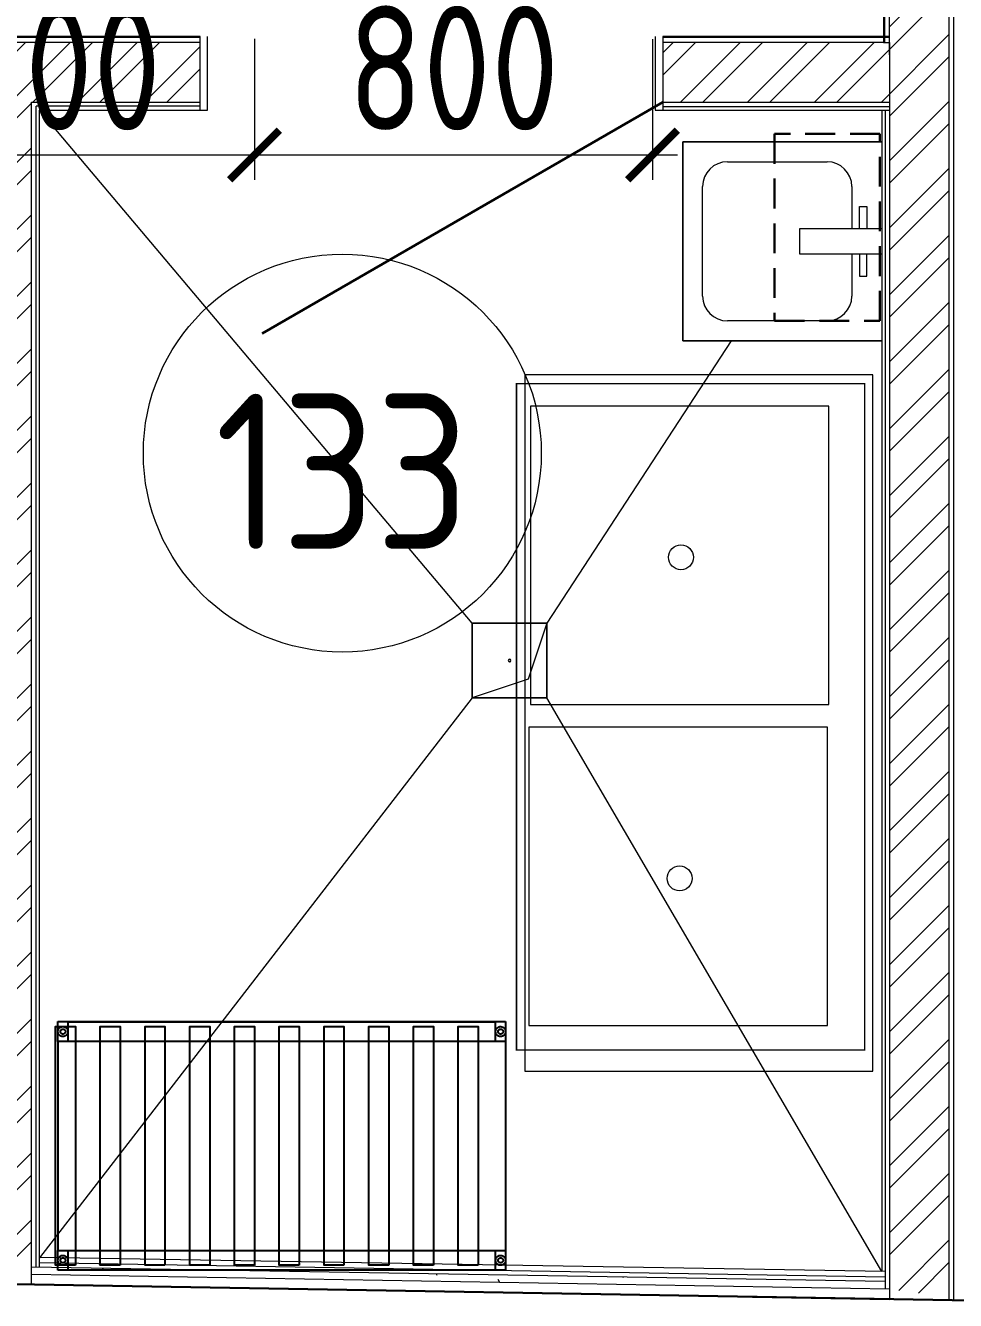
# Model space of a CAD drawing. Header units: millimetres. Extents: x -42533 to 645315, y 3457 to 82611.
# Drawn here: x 77794 to 79664, y 69457 to 72022 of the extents above; entities that cross this region are included whole.
import ezdxf

# ---------------------------------------------------------------- set-up
doc = ezdxf.new("R2010")
doc.units = ezdxf.units.MM
doc.linetypes.add('ADSK_Штрих_ш3 п1_5', pattern=[4.5, 3, -1.5])
for name, color, linetype in [('00_00_потолок_Панели из стали', 7, 'Continuous'), ('PLAN', 1, 'Continuous'), ('ЭОМ_Лотки рабочие', 5, 'Continuous')]:
    doc.layers.add(name, color=color, linetype=linetype)
for name, color, linetype, lineweight in [('Аннотация', 7, 'Continuous', 18), ('Двери', 7, 'Continuous', 9), ('Обобщенные модели', 7, 'Continuous', 18), ('Оборудование', 7, 'Continuous', 18), ('Перекрытие', 7, 'Continuous', 18), ('Сантехника', 7, 'Continuous', 18), ('Стены внутренние', 7, 'Continuous', 18), ('Стены несущие', 7, 'Continuous', 30), ('Стены отделка', 7, 'Continuous', 30), ('Стены штриховка', 7, 'Continuous', 9), ('ШТРИХОВКА', 252, 'Continuous', 15)]:
    doc.layers.add(name, color=color, linetype=linetype, lineweight=lineweight)
doc.layers.add('Линии', color=7, linetype='Continuous', lineweight=9, true_color=0x00a600)
doc.styles.add('GOST Common', font='GOST_Common.ttf', dxfattribs={"width": 0.9, "height": 350})
doc.styles.add('М2', font='isocpeur.ttf', dxfattribs={"width": 0.8})
doc.dimstyles.new('М2-100', dxfattribs={"dimtxt": 250, "dimasz": 100, "dimexe": 50, "dimexo": 50, "dimgap": 50, "dimtad": 1, "dimdec": 0, "dimzin": 1, "dimtxsty": 'М2', "dimblk": 'ARCHTICK', "dimcen": 2.5, "dimdle": 50, "dimclre": 256, "dimclrt": 256, "dimadec": 0, "dimazin": 0, "dimtfac": 1, "dimtdec": 0, "dimtix": 1, "dimtmove": 1, "dimatfit": 3, "dimldrblk": 'NONE', "dimfxl": 1, "dimtolj": 1, "dimlwd": 9, "dimlwe": 9, "dimarcsym": 1})

# ---------------------------------------------------------------- blocks, each defined once
blk = doc.blocks.new('ТХ пищеблок....')
at = {"layer": 'PLAN', "color": 8}
for points in [[(4946, 24365.5), (4966, 24365.5)], [(4946, 24325.5), (4946, 24365.5)], [(4966, 24365.5), (4966, 24325.5)], [(4966, 24365.5), (5826, 24365.5)], [(4966, 24365.4), (5826, 24365.4)], [(5826, 24365.5), (5846, 24365.5)], [(5826, 24325.5), (5826, 24365.5)], [(5846, 24365.5), (5846, 24325.5)], [(4981.1, 23875.6), (4941.1, 23875.6), (4941.1, 24355.4), (4981.1, 24355.4), (4981.1, 23875.6)], [(4956, 24335.5), (4955.3, 24335.5), (4954.6, 24335.5), (4954, 24335.6), (4953.4, 24335.8), (4952.7, 24336), (4952.1, 24336.2), (4951.5, 24336.5), (4951, 24336.8), (4950.4, 24337.1), (4949.9, 24337.5), (4949.4, 24337.9), (4948.9, 24338.4), (4948.5, 24338.8), (4948, 24339.3), (4947.7, 24339.9), (4947.3, 24340.5), (4947, 24341), (4946.7, 24341.6), (4946.5, 24342.3), (4946.3, 24342.9), (4946.2, 24343.5), (4946.1, 24344.2), (4946, 24344.8), (4946, 24345.5), (4946, 24346.1), (4946.1, 24346.7), (4946.2, 24347.4), (4946.3, 24348), (4946.5, 24348.6), (4946.7, 24349.3), (4947, 24349.9), (4947.3, 24350.5), (4947.7, 24351), (4948, 24351.6), (4948.5, 24352.1), (4948.9, 24352.5), (4949.4, 24353), (4949.9, 24353.4), (4950.4, 24353.8), (4951, 24354.1), (4951.5, 24354.4), (4952.1, 24354.7), (4952.7, 24354.9), (4953.4, 24355.1), (4954, 24355.3), (4954.6, 24355.4), (4955.3, 24355.4), (4956, 24355.5)], [(4956, 24340.5), (4955.6, 24340.5), (4955.3, 24340.5), (4955, 24340.5), (4954.7, 24340.6), (4954.4, 24340.7), (4954, 24340.8), (4953.8, 24341), (4953.5, 24341.1), (4953.2, 24341.3), (4952.9, 24341.5), (4952.7, 24341.7), (4952.4, 24341.9), (4952.2, 24342.1), (4952, 24342.4), (4951.8, 24342.7), (4951.6, 24343), (4951.5, 24343.2), (4951.3, 24343.5), (4951.2, 24343.9), (4951.1, 24344.2), (4951.1, 24344.5), (4951, 24344.8), (4951, 24345.1), (4951, 24345.5), (4951, 24345.8), (4951, 24346.1), (4951.1, 24346.4), (4951.1, 24346.7), (4951.2, 24347), (4951.3, 24347.4), (4951.5, 24347.7), (4951.6, 24348), (4951.8, 24348.2), (4952, 24348.5), (4952.2, 24348.8), (4952.4, 24349), (4952.7, 24349.2), (4952.9, 24349.4), (4953.2, 24349.6), (4953.5, 24349.8), (4953.8, 24349.9), (4954, 24350.1), (4954.4, 24350.2), (4954.7, 24350.3), (4955, 24350.4), (4955.3, 24350.4), (4955.6, 24350.4), (4956, 24350.5)], [(4956, 24355.5), (4956.6, 24355.4), (4957.3, 24355.4), (4957.9, 24355.3), (4958.6, 24355.1), (4959.2, 24354.9), (4959.8, 24354.7), (4960.4, 24354.4), (4961, 24354.1), (4961.5, 24353.8), (4962, 24353.4), (4962.5, 24353), (4963, 24352.5), (4963.5, 24352.1), (4963.9, 24351.6), (4964.3, 24351), (4964.6, 24350.5), (4964.9, 24349.9), (4965.2, 24349.3), (4965.4, 24348.6), (4965.6, 24348), (4965.8, 24347.4), (4965.9, 24346.7), (4965.9, 24346.1), (4966, 24345.5), (4965.9, 24344.8), (4965.9, 24344.2), (4965.8, 24343.5), (4965.6, 24342.9), (4965.4, 24342.3), (4965.2, 24341.6), (4964.9, 24341), (4964.6, 24340.5), (4964.3, 24339.9), (4963.9, 24339.3), (4963.5, 24338.8), (4963, 24338.4), (4962.5, 24337.9), (4962, 24337.5), (4961.5, 24337.1), (4961, 24336.8), (4960.4, 24336.5), (4959.8, 24336.2), (4959.2, 24336), (4958.6, 24335.8), (4957.9, 24335.6), (4957.3, 24335.5), (4956.6, 24335.5), (4956, 24335.5)], [(4956, 24350.5), (4956.3, 24350.4), (4956.6, 24350.4), (4957, 24350.4), (4957.3, 24350.3), (4957.6, 24350.2), (4957.9, 24350.1), (4958.2, 24349.9), (4958.5, 24349.8), (4958.7, 24349.6), (4959, 24349.4), (4959.3, 24349.2), (4959.5, 24349), (4959.7, 24348.8), (4959.9, 24348.5), (4960.1, 24348.2), (4960.3, 24348), (4960.5, 24347.7), (4960.6, 24347.4), (4960.7, 24347), (4960.8, 24346.7), (4960.9, 24346.4), (4960.9, 24346.1), (4961, 24345.8), (4961, 24345.5), (4961, 24345.1), (4960.9, 24344.8), (4960.9, 24344.5), (4960.8, 24344.2), (4960.7, 24343.9), (4960.6, 24343.5), (4960.5, 24343.2), (4960.3, 24343), (4960.1, 24342.7), (4959.9, 24342.4), (4959.7, 24342.1), (4959.5, 24341.9), (4959.3, 24341.7), (4959, 24341.5), (4958.7, 24341.3), (4958.5, 24341.1), (4958.2, 24341), (4957.9, 24340.8), (4957.6, 24340.7), (4957.3, 24340.6), (4957, 24340.5), (4956.6, 24340.5), (4956.3, 24340.5), (4956, 24340.5)], [(5071.1, 23875.6), (5031.1, 23875.6), (5031.1, 24355.4), (5071.1, 24355.4), (5071.1, 23875.6)], [(5161.1, 23875.6), (5121.1, 23875.6), (5121.1, 24355.4), (5161.1, 24355.4), (5161.1, 23875.6)], [(5251.1, 23875.6), (5211.1, 23875.6), (5211.1, 24355.4), (5251.1, 24355.4), (5251.1, 23875.6)], [(5341, 23875.6), (5301, 23875.6), (5301, 24355.4), (5341, 24355.4), (5341, 23875.6)], [(5431, 23875.6), (5391, 23875.6), (5391, 24355.4), (5431, 24355.4), (5431, 23875.6)], [(5521, 23875.6), (5481, 23875.6), (5481, 24355.4), (5521, 24355.4), (5521, 23875.6)], [(5611, 23875.6), (5571, 23875.6), (5571, 24355.4), (5611, 24355.4), (5611, 23875.6)], [(5700.9, 23875.6), (5660.9, 23875.6), (5660.9, 24355.4), (5700.9, 24355.4), (5700.9, 23875.6)], [(5790.9, 23875.6), (5750.9, 23875.6), (5750.9, 24355.4), (5790.9, 24355.4), (5790.9, 23875.6)], [(5836, 24335.5), (5835.3, 24335.5), (5834.6, 24335.5), (5834, 24335.6), (5833.4, 24335.8), (5832.7, 24336), (5832.1, 24336.2), (5831.5, 24336.5), (5831, 24336.8), (5830.4, 24337.1), (5829.9, 24337.5), (5829.4, 24337.9), (5828.9, 24338.4), (5828.5, 24338.8), (5828, 24339.3), (5827.7, 24339.9), (5827.3, 24340.5), (5827, 24341), (5826.7, 24341.6), (5826.5, 24342.3), (5826.3, 24342.9), (5826.2, 24343.5), (5826.1, 24344.2), (5826, 24344.8), (5826, 24345.5), (5826, 24346.1), (5826.1, 24346.7), (5826.2, 24347.4), (5826.3, 24348), (5826.5, 24348.6), (5826.7, 24349.3), (5827, 24349.9), (5827.3, 24350.5), (5827.7, 24351), (5828, 24351.6), (5828.5, 24352.1), (5828.9, 24352.5), (5829.4, 24353), (5829.9, 24353.4), (5830.4, 24353.8), (5831, 24354.1), (5831.5, 24354.4), (5832.1, 24354.7), (5832.7, 24354.9), (5833.4, 24355.1), (5834, 24355.3), (5834.6, 24355.4), (5835.3, 24355.4), (5836, 24355.5)], [(5836, 24340.5), (5835.6, 24340.5), (5835.3, 24340.5), (5835, 24340.5), (5834.7, 24340.6), (5834.4, 24340.7), (5834, 24340.8), (5833.8, 24341), (5833.5, 24341.1), (5833.2, 24341.3), (5832.9, 24341.5), (5832.7, 24341.7), (5832.4, 24341.9), (5832.2, 24342.1), (5832, 24342.4), (5831.8, 24342.7), (5831.6, 24343), (5831.5, 24343.2), (5831.3, 24343.5), (5831.2, 24343.9), (5831.1, 24344.2), (5831.1, 24344.5), (5831, 24344.8), (5831, 24345.1), (5831, 24345.5), (5831, 24345.8), (5831, 24346.1), (5831.1, 24346.4), (5831.1, 24346.7), (5831.2, 24347), (5831.3, 24347.4), (5831.5, 24347.7), (5831.6, 24348), (5831.8, 24348.2), (5832, 24348.5), (5832.2, 24348.8), (5832.4, 24349), (5832.7, 24349.2), (5832.9, 24349.4), (5833.2, 24349.6), (5833.5, 24349.8), (5833.8, 24349.9), (5834, 24350.1), (5834.4, 24350.2), (5834.7, 24350.3), (5835, 24350.4), (5835.3, 24350.4), (5835.6, 24350.4), (5836, 24350.5)], [(5836, 24355.5), (5836.6, 24355.4), (5837.3, 24355.4), (5837.9, 24355.3), (5838.6, 24355.1), (5839.2, 24354.9), (5839.8, 24354.7), (5840.4, 24354.4), (5841, 24354.1), (5841.5, 24353.8), (5842, 24353.4), (5842.5, 24353), (5843, 24352.5), (5843.5, 24352.1), (5843.9, 24351.6), (5844.3, 24351), (5844.6, 24350.5), (5844.9, 24349.9), (5845.2, 24349.3), (5845.4, 24348.6), (5845.6, 24348), (5845.8, 24347.4), (5845.9, 24346.7), (5845.9, 24346.1), (5846, 24345.5), (5845.9, 24344.8), (5845.9, 24344.2), (5845.8, 24343.5), (5845.6, 24342.9), (5845.4, 24342.3), (5845.2, 24341.6), (5844.9, 24341), (5844.6, 24340.5), (5844.3, 24339.9), (5843.9, 24339.3), (5843.5, 24338.8), (5843, 24338.4), (5842.5, 24337.9), (5842, 24337.5), (5841.5, 24337.1), (5841, 24336.8), (5840.4, 24336.5), (5839.8, 24336.2), (5839.2, 24336), (5838.6, 24335.8), (5837.9, 24335.6), (5837.3, 24335.5), (5836.6, 24335.5), (5836, 24335.5)], [(5836, 24350.5), (5836.3, 24350.4), (5836.6, 24350.4), (5837, 24350.4), (5837.3, 24350.3), (5837.6, 24350.2), (5837.9, 24350.1), (5838.2, 24349.9), (5838.5, 24349.8), (5838.7, 24349.6), (5839, 24349.4), (5839.3, 24349.2), (5839.5, 24349), (5839.7, 24348.8), (5839.9, 24348.5), (5840.1, 24348.2), (5840.3, 24348), (5840.5, 24347.7), (5840.6, 24347.4), (5840.7, 24347), (5840.8, 24346.7), (5840.9, 24346.4), (5840.9, 24346.1), (5841, 24345.8), (5841, 24345.5), (5841, 24345.1), (5840.9, 24344.8), (5840.9, 24344.5), (5840.8, 24344.2), (5840.7, 24343.9), (5840.6, 24343.5), (5840.5, 24343.2), (5840.3, 24343), (5840.1, 24342.7), (5839.9, 24342.4), (5839.7, 24342.1), (5839.5, 24341.9), (5839.3, 24341.7), (5839, 24341.5), (5838.7, 24341.3), (5838.5, 24341.1), (5838.2, 24341), (5837.9, 24340.8), (5837.6, 24340.7), (5837.3, 24340.6), (5837, 24340.5), (5836.6, 24340.5), (5836.3, 24340.5), (5836, 24340.5)], [(4966, 24325.5), (4946, 24325.5)], [(4946.1, 24325.5), (4946.1, 23905.5)], [(5826, 24325.5), (4966, 24325.5)], [(5846, 24325.5), (5826, 24325.5)], [(5845.9, 24325.5), (5845.9, 23905.5)], [(4946, 23905.5), (4966, 23905.5)], [(4946, 23865.5), (4946, 23905.5)], [(4966, 23905.5), (4966, 23865.5)], [(4966, 23905.5), (5826, 23905.5)], [(5826, 23905.5), (5846, 23905.5)], [(5826, 23865.5), (5826, 23905.5)], [(5846, 23905.5), (5846, 23865.5)], [(4956, 23875.5), (4955.3, 23875.5), (4954.6, 23875.5), (4954, 23875.6), (4953.4, 23875.8), (4952.7, 23876), (4952.1, 23876.2), (4951.5, 23876.5), (4951, 23876.8), (4950.4, 23877.1), (4949.9, 23877.5), (4949.4, 23877.9), (4948.9, 23878.4), (4948.5, 23878.8), (4948, 23879.3), (4947.7, 23879.9), (4947.3, 23880.5), (4947, 23881), (4946.7, 23881.6), (4946.5, 23882.3), (4946.3, 23882.9), (4946.2, 23883.5), (4946.1, 23884.2), (4946, 23884.8), (4946, 23885.5), (4946, 23886.1), (4946.1, 23886.7), (4946.2, 23887.4), (4946.3, 23888), (4946.5, 23888.6), (4946.7, 23889.3), (4947, 23889.9), (4947.3, 23890.5), (4947.7, 23891), (4948, 23891.6), (4948.5, 23892.1), (4948.9, 23892.5), (4949.4, 23893), (4949.9, 23893.4), (4950.4, 23893.8), (4951, 23894.1), (4951.5, 23894.4), (4952.1, 23894.7), (4952.7, 23894.9), (4953.4, 23895.1), (4954, 23895.3), (4954.6, 23895.4), (4955.3, 23895.4), (4956, 23895.5)], [(4956, 23880.5), (4955.6, 23880.5), (4955.3, 23880.5), (4955, 23880.5), (4954.7, 23880.6), (4954.4, 23880.7), (4954, 23880.8), (4953.8, 23881), (4953.5, 23881.1), (4953.2, 23881.3), (4952.9, 23881.5), (4952.7, 23881.7), (4952.4, 23881.9), (4952.2, 23882.1), (4952, 23882.4), (4951.8, 23882.7), (4951.6, 23883), (4951.5, 23883.2), (4951.3, 23883.5), (4951.2, 23883.9), (4951.1, 23884.2), (4951.1, 23884.5), (4951, 23884.8), (4951, 23885.1), (4951, 23885.5), (4951, 23885.8), (4951, 23886.1), (4951.1, 23886.4), (4951.1, 23886.7), (4951.2, 23887), (4951.3, 23887.4), (4951.5, 23887.7), (4951.6, 23888), (4951.8, 23888.2), (4952, 23888.5), (4952.2, 23888.8), (4952.4, 23889), (4952.7, 23889.2), (4952.9, 23889.4), (4953.2, 23889.6), (4953.5, 23889.8), (4953.8, 23889.9), (4954, 23890.1), (4954.4, 23890.2), (4954.7, 23890.3), (4955, 23890.4), (4955.3, 23890.4), (4955.6, 23890.4), (4956, 23890.5)], [(4956, 23895.5), (4956.6, 23895.4), (4957.3, 23895.4), (4957.9, 23895.3), (4958.6, 23895.1), (4959.2, 23894.9), (4959.8, 23894.7), (4960.4, 23894.4), (4961, 23894.1), (4961.5, 23893.8), (4962, 23893.4), (4962.5, 23893), (4963, 23892.5), (4963.5, 23892.1), (4963.9, 23891.6), (4964.3, 23891), (4964.6, 23890.5), (4964.9, 23889.9), (4965.2, 23889.3), (4965.4, 23888.6), (4965.6, 23888), (4965.8, 23887.4), (4965.9, 23886.7), (4965.9, 23886.1), (4966, 23885.5), (4965.9, 23884.8), (4965.9, 23884.2), (4965.8, 23883.5), (4965.6, 23882.9), (4965.4, 23882.3), (4965.2, 23881.6), (4964.9, 23881), (4964.6, 23880.5), (4964.3, 23879.9), (4963.9, 23879.3), (4963.5, 23878.8), (4963, 23878.4), (4962.5, 23877.9), (4962, 23877.5), (4961.5, 23877.1), (4961, 23876.8), (4960.4, 23876.5), (4959.8, 23876.2), (4959.2, 23876), (4958.6, 23875.8), (4957.9, 23875.6), (4957.3, 23875.5), (4956.6, 23875.5), (4956, 23875.5)], [(4956, 23890.5), (4956.3, 23890.4), (4956.6, 23890.4), (4957, 23890.4), (4957.3, 23890.3), (4957.6, 23890.2), (4957.9, 23890.1), (4958.2, 23889.9), (4958.5, 23889.8), (4958.7, 23889.6), (4959, 23889.4), (4959.3, 23889.2), (4959.5, 23889), (4959.7, 23888.8), (4959.9, 23888.5), (4960.1, 23888.2), (4960.3, 23888), (4960.5, 23887.7), (4960.6, 23887.4), (4960.7, 23887), (4960.8, 23886.7), (4960.9, 23886.4), (4960.9, 23886.1), (4961, 23885.8), (4961, 23885.5), (4961, 23885.1), (4960.9, 23884.8), (4960.9, 23884.5), (4960.8, 23884.2), (4960.7, 23883.9), (4960.6, 23883.5), (4960.5, 23883.2), (4960.3, 23883), (4960.1, 23882.7), (4959.9, 23882.4), (4959.7, 23882.1), (4959.5, 23881.9), (4959.3, 23881.7), (4959, 23881.5), (4958.7, 23881.3), (4958.5, 23881.1), (4958.2, 23881), (4957.9, 23880.8), (4957.6, 23880.7), (4957.3, 23880.6), (4957, 23880.5), (4956.6, 23880.5), (4956.3, 23880.5), (4956, 23880.5)], [(5836, 23875.5), (5835.3, 23875.5), (5834.6, 23875.5), (5834, 23875.6), (5833.4, 23875.8), (5832.7, 23876), (5832.1, 23876.2), (5831.5, 23876.5), (5831, 23876.8), (5830.4, 23877.1), (5829.9, 23877.5), (5829.4, 23877.9), (5828.9, 23878.4), (5828.5, 23878.8), (5828, 23879.3), (5827.7, 23879.9), (5827.3, 23880.5), (5827, 23881), (5826.7, 23881.6), (5826.5, 23882.3), (5826.3, 23882.9), (5826.2, 23883.5), (5826.1, 23884.2), (5826, 23884.8), (5826, 23885.5), (5826, 23886.1), (5826.1, 23886.7), (5826.2, 23887.4), (5826.3, 23888), (5826.5, 23888.6), (5826.7, 23889.3), (5827, 23889.9), (5827.3, 23890.5), (5827.7, 23891), (5828, 23891.6), (5828.5, 23892.1), (5828.9, 23892.5), (5829.4, 23893), (5829.9, 23893.4), (5830.4, 23893.8), (5831, 23894.1), (5831.5, 23894.4), (5832.1, 23894.7), (5832.7, 23894.9), (5833.4, 23895.1), (5834, 23895.3), (5834.6, 23895.4), (5835.3, 23895.4), (5836, 23895.5)], [(5836, 23880.5), (5835.6, 23880.5), (5835.3, 23880.5), (5835, 23880.5), (5834.7, 23880.6), (5834.4, 23880.7), (5834, 23880.8), (5833.8, 23881), (5833.5, 23881.1), (5833.2, 23881.3), (5832.9, 23881.5), (5832.7, 23881.7), (5832.4, 23881.9), (5832.2, 23882.1), (5832, 23882.4), (5831.8, 23882.7), (5831.6, 23883), (5831.5, 23883.2), (5831.3, 23883.5), (5831.2, 23883.9), (5831.1, 23884.2), (5831.1, 23884.5), (5831, 23884.8), (5831, 23885.1), (5831, 23885.5), (5831, 23885.8), (5831, 23886.1), (5831.1, 23886.4), (5831.1, 23886.7), (5831.2, 23887), (5831.3, 23887.4), (5831.5, 23887.7), (5831.6, 23888), (5831.8, 23888.2), (5832, 23888.5), (5832.2, 23888.8), (5832.4, 23889), (5832.7, 23889.2), (5832.9, 23889.4), (5833.2, 23889.6), (5833.5, 23889.8), (5833.8, 23889.9), (5834, 23890.1), (5834.4, 23890.2), (5834.7, 23890.3), (5835, 23890.4), (5835.3, 23890.4), (5835.6, 23890.4), (5836, 23890.5)], [(5836, 23895.5), (5836.6, 23895.4), (5837.3, 23895.4), (5837.9, 23895.3), (5838.6, 23895.1), (5839.2, 23894.9), (5839.8, 23894.7), (5840.4, 23894.4), (5841, 23894.1), (5841.5, 23893.8), (5842, 23893.4), (5842.5, 23893), (5843, 23892.5), (5843.5, 23892.1), (5843.9, 23891.6), (5844.3, 23891), (5844.6, 23890.5), (5844.9, 23889.9), (5845.2, 23889.3), (5845.4, 23888.6), (5845.6, 23888), (5845.8, 23887.4), (5845.9, 23886.7), (5845.9, 23886.1), (5846, 23885.5), (5845.9, 23884.8), (5845.9, 23884.2), (5845.8, 23883.5), (5845.6, 23882.9), (5845.4, 23882.3), (5845.2, 23881.6), (5844.9, 23881), (5844.6, 23880.5), (5844.3, 23879.9), (5843.9, 23879.3), (5843.5, 23878.8), (5843, 23878.4), (5842.5, 23877.9), (5842, 23877.5), (5841.5, 23877.1), (5841, 23876.8), (5840.4, 23876.5), (5839.8, 23876.2), (5839.2, 23876), (5838.6, 23875.8), (5837.9, 23875.6), (5837.3, 23875.5), (5836.6, 23875.5), (5836, 23875.5)], [(5836, 23890.5), (5836.3, 23890.4), (5836.6, 23890.4), (5837, 23890.4), (5837.3, 23890.3), (5837.6, 23890.2), (5837.9, 23890.1), (5838.2, 23889.9), (5838.5, 23889.8), (5838.7, 23889.6), (5839, 23889.4), (5839.3, 23889.2), (5839.5, 23889), (5839.7, 23888.8), (5839.9, 23888.5), (5840.1, 23888.2), (5840.3, 23888), (5840.5, 23887.7), (5840.6, 23887.4), (5840.7, 23887), (5840.8, 23886.7), (5840.9, 23886.4), (5840.9, 23886.1), (5841, 23885.8), (5841, 23885.5), (5841, 23885.1), (5840.9, 23884.8), (5840.9, 23884.5), (5840.8, 23884.2), (5840.7, 23883.9), (5840.6, 23883.5), (5840.5, 23883.2), (5840.3, 23883), (5840.1, 23882.7), (5839.9, 23882.4), (5839.7, 23882.1), (5839.5, 23881.9), (5839.3, 23881.7), (5839, 23881.5), (5838.7, 23881.3), (5838.5, 23881.1), (5838.2, 23881), (5837.9, 23880.8), (5837.6, 23880.7), (5837.3, 23880.6), (5837, 23880.5), (5836.6, 23880.5), (5836.3, 23880.5), (5836, 23880.5)], [(4966, 23865.5), (4946, 23865.5)], [(5826, 23865.6), (4966, 23865.6)], [(5826, 23865.5), (4966, 23865.5)], [(5846, 23865.5), (5826, 23865.5)]]:
    blk.add_lwpolyline(points, dxfattribs=at)
at = {"layer": 'Оборудование', "color": 8, "linetype": 'ADSK_Штрих_ш3 п1_5', "lineweight": 30, "ltscale": 20}
for p, q in [((6386.9, 26150.9), (6386.9, 25774.9)), ((6598.6, 26150.9), (6386.9, 26150.9)), ((6598.6, 25774.9), (6598.6, 26150.9)), ((6386.9, 25774.9), (6598.6, 25774.9))]:
    blk.add_line(p, q, dxfattribs=at)
at = {"layer": 'Оборудование', "color": 8}
for p, q in [((6584.5, 25666.2), (5884.5, 25666.2)), ((5884.5, 25666.2), (5884.5, 24266.2)), ((6584.5, 24266.2), (6584.5, 25666.2)), ((5884.5, 24266.2), (6584.5, 24266.2))]:
    blk.add_line(p, q, dxfattribs=at)
at = {"layer": 'Оборудование', "color": 8, "lineweight": 15, "const_width": 3}
blk.add_lwpolyline([(5868, 24308.5), (5868, 25648.5), (6568, 25648.5), (6568, 24308.5)], close=True, dxfattribs=at)
at = {"layer": 'Оборудование', "color": 8}
for points in [[(5895.8, 25003.5), (6495.8, 25003.5), (6495.8, 25603.5), (5895.8, 25603.5)], [(5893, 24357.7), (6493, 24357.7), (6493, 24957.7), (5893, 24957.7)]]:
    blk.add_lwpolyline(points, close=True, dxfattribs=at)
at = {"layer": 'Оборудование', "color": 8, "lineweight": 0}
for centre in [(6198.6, 25299.3), (6195.8, 24653.5)]:
    blk.add_circle(centre, 25, dxfattribs=at)
blk = doc.blocks.new('1 этаж')
at = {"layer": 'Стены внутренние', "lineweight": 9}
h = blk.add_hatch(dxfattribs=at)
h.set_pattern_fill('FP_12', color=8, style=0, pattern_type=2)
h.set_pattern_definition([(0, (557.2, 188.9), (406.4, 101.6), [33.528, -271.272, 33.528, -271.272, -1625.6]), (0, (557.2, 188.9), (406.4, 101.6), [-609.6, 33.528, -576.072, 33.528, -271.272, -711.2]), (0, (557.2, 188.9), (406.4, 101.6), [-1524, 33.528, -169.672, 33.528, -474.472]), (120, (709.6, 239.7), (-291.18818, 301.15272), [33.528, -271.272, 33.528, -271.272, -1625.6]), (120, (709.6, 239.7), (-291.18818, 301.15272), [-609.6, 33.528, -576.072, 33.528, -271.272, -711.2]), (120, (709.6, 239.7), (-291.18818, 301.15272), [-1524, 33.528, -169.672, 33.528, -474.472]), (240, (760.4, 442.9), (-115.21182, -402.75272), [33.528, -271.272, 33.528, -271.272, -1625.6]), (240, (760.4, 442.9), (-115.21182, -402.75272), [-609.6, 33.528, -576.072, 33.528, -271.272, -711.2]), (240, (760.4, 442.9), (-115.21182, -402.75272), [-1524, 33.528, -169.672, 33.528, -474.472])])
h.paths.add_polyline_path([(53331.911, 37193.708), (53332.165, 37208.706), (51652.405, 37237.116), (51652.152, 37222.118), (53064.484, 37198.231)])
at = {"layer": 'Стены штриховка'}
h = blk.add_hatch(dxfattribs=at)
h.set_pattern_fill('ANSI32', color=8, scale=10)
h.set_pattern_definition([(45, (-31496.66, 188.9), (-67.35192, 67.35192), []), (45, (-31451.76, 188.9), (-67.35192, 67.35192), [])])
h.paths.add_polyline_path([(48180.157, 39580.594), (48705.157, 39580.594), (48705.157, 39700.594), (48060.157, 39700.594), (48060.157, 37262.867), (48180.157, 37260.838)])
h.paths.add_polyline_path([(49875.157, 39580.594), (50447.657, 39580.594), (50447.657, 39700.594), (49635.157, 39700.594), (49635.157, 39580.594), (49755.157, 39580.594), (49755.157, 37234.2), (49875.157, 37232.17)])
h.paths.add_polyline_path([(51953.917, 39700.594), (51377.657, 39700.594), (51377.657, 39580.594), (51495.157, 39580.594), (51495.157, 37204.771), (51615.157, 37202.741), (51615.157, 39580.594), (51953.917, 39580.594)])
h.paths.add_polyline_path([(53340.157, 39700.594), (53328.157, 39700.594), (52883.917, 39700.594), (52883.917, 39580.594), (53340.157, 39580.594)])
h.paths.add_polyline_path([(53340.157, 41017.707), (53460.157, 41017.707), (53460.157, 41147.707), (55390.68, 41147.707), (55389.709, 41267.707), (53340.157, 41267.707)])
h.paths.add_polyline_path([(53460.157, 39987.707), (53340.157, 39987.707), (53340.157, 37193.569), (53340.496, 37193.563), (53460.157, 37177.015)])
at = {"layer": 'Двери', "color": 8, "lineweight": 30}
blk.add_line((52883.917, 39580.594), (52078.513, 39115.594), dxfattribs=at)
at = {"layer": 'Линии', "color": 8}
blk.add_circle((52239.8, 38874.815), 400, dxfattribs=at)
at = {"layer": 'Обобщенные модели', "color": 8}
for p, q in [((52501.057, 38382.707), (52501.057, 38532.707)), ((52501.057, 38532.707), (52651.057, 38532.707)), ((52651.057, 38532.707), (52501.057, 38532.707)), ((52501.057, 38532.707), (52501.057, 38382.707)), ((52651.057, 38532.707), (52613.557, 38420.207)), ((52651.057, 38532.707), (52651.057, 38382.707)), ((52651.057, 38382.707), (52651.057, 38532.707)), ((52613.557, 38420.207), (52501.057, 38382.707)), ((52651.057, 38382.707), (52501.057, 38382.707)), ((52501.057, 38382.707), (52651.057, 38382.707))]:
    blk.add_line(p, q, dxfattribs=at)
for start, end in [(0, 180), (120, 180), (180, 0), (240, 345), (15, 90)]:
    blk.add_arc((52576.057, 38457.707), 2.5, start, end, dxfattribs=at)
at = {"layer": 'Перекрытие', "color": 8}
for p, q in [((51968.917, 39564.694), (51968.917, 39712.594)), ((52868.917, 39712.594), (52868.917, 39564.694)), ((52501.057, 38532.707), (51631.057, 39564.694)), ((51631.057, 39564.694), (51953.917, 39564.694)), ((51953.917, 39564.694), (51968.917, 39564.694)), ((52868.917, 39564.694), (52883.917, 39564.694)), ((53021.653, 39100.814), (52651.057, 38532.707)), ((52501.057, 38382.707), (51631.057, 37256.466)), ((53324.257, 37228.842), (52651.057, 38382.707))]:
    blk.add_line(p, q, dxfattribs=at)
at = {"layer": 'Сантехника', "color": 8}
for p, q in [((53324.257, 39500.814), (52924.257, 39500.814)), ((52924.257, 39500.814), (52924.257, 39100.814)), ((52924.257, 39500.814), (53324.257, 39500.814)), ((52924.257, 39100.814), (52924.257, 39500.814)), ((53014.257, 39460.814), (53214.258, 39460.814)), ((52964.257, 39190.815), (52964.257, 39410.814)), ((53264.258, 39410.814), (53264.258, 39325.814)), ((53279.257, 39370.814), (53294.257, 39370.814)), ((53279.257, 39325.814), (53279.257, 39370.814)), ((53294.257, 39370.814), (53294.257, 39325.814)), ((53324.257, 39325.814), (53159.244, 39325.814)), ((53159.244, 39325.814), (53159.244, 39275.814)), ((53159.244, 39275.814), (53324.257, 39275.814)), ((53264.258, 39275.814), (53264.258, 39190.815)), ((53279.257, 39275.814), (53279.257, 39230.814)), ((53294.257, 39230.814), (53294.257, 39275.814)), ((53279.257, 39230.814), (53294.257, 39230.814)), ((53214.258, 39140.815), (53014.257, 39140.815)), ((52924.257, 39100.814), (53324.257, 39100.814)), ((53324.257, 39100.814), (52924.257, 39100.814))]:
    blk.add_line(p, q, dxfattribs=at)
for centre, start, end in [((53014.257, 39410.814), 90, 180), ((53214.258, 39410.814), 0, 90), ((53014.257, 39190.815), 180, 270), ((53214.258, 39190.815), 270, 0)]:
    blk.add_arc(centre, 50, start, end, dxfattribs=at)
at = {"layer": 'Стены несущие', "color": 8}
for p, q in [((53505.295, 37170.773), (48284.173, 37259.079)), ((53064.484, 37178.228), (53340.157, 37173.566))]:
    blk.add_line(p, q, dxfattribs=at)
at = {"layer": 'Стены отделка', "color": 8, "lineweight": 9}
for p, q in [((53328.157, 39987.707), (53328.157, 39700.594)), ((53460.157, 37171.029), (53460.157, 39987.707)), ((51953.917, 39712.594), (51377.657, 39712.594)), ((51953.917, 39564.694), (51953.917, 39712.594)), ((52883.917, 39712.594), (52883.917, 39564.694)), ((53340.157, 39712.594), (52883.917, 39712.594)), ((53328.157, 39700.594), (53340.157, 39700.594)), ((53340.157, 39700.594), (53340.157, 39702.707)), ((53340.157, 39700.594), (53340.157, 37173.566)), ((51615.157, 39580.594), (51953.917, 39580.594)), ((51615.157, 37202.741), (51615.157, 39580.594)), ((51953.917, 39572.644), (51624.157, 39572.644)), ((51631.057, 37237.477), (51631.057, 39564.694)), ((52883.917, 39564.694), (53340.157, 39564.694)), ((53324.257, 39564.694), (53324.257, 37228.842)), ((53331.157, 37228.726), (51631.057, 37257.48)), ((53340.157, 37193.569), (51615.157, 37222.744)), ((51645.157, 37202.234), (53064.484, 37178.228))]:
    blk.add_line(p, q, dxfattribs=at)
at = {"layer": 'Стены штриховка', "color": 8}
for p, q in [((53330.157, 39987.707), (53330.157, 39700.594)), ((53340.157, 39702.707), (53340.157, 39987.707)), ((53469.157, 37171.384), (53469.157, 39987.707)), ((51953.917, 39710.594), (51377.657, 39710.594)), ((51953.917, 39700.594), (51377.657, 39700.594)), ((53340.157, 39710.594), (52883.917, 39710.594)), ((53328.157, 39700.594), (52883.917, 39700.594)), ((53340.157, 39675.594), (53340.157, 39700.594)), ((51624.157, 37237.594), (51624.157, 39572.644)), ((52883.917, 39580.594), (53340.157, 39580.594)), ((52883.917, 39571.594), (53340.157, 39571.594)), ((53331.157, 39564.694), (53331.157, 37193.721)), ((53331.157, 37208.723), (51615.157, 37237.746)), ((53331.157, 37217.724), (51631.057, 37246.478))]:
    blk.add_line(p, q, dxfattribs=at)
at = {"layer": 'ЭОМ_Лотки рабочие'}
blk.add_blockref('ТХ пищеблок....', (46722.058, 13366.044), dxfattribs=at)
at = {"layer": 'Аннотация', "color": 8, "lineweight": 9, "insert": (52239.8, 38837.867), "char_height": 312.5, "width": 520.21112, "attachment_point": 5, "line_spacing_factor": 1.022766, "style": 'GOST Common'}
blk.add_mtext('133', dxfattribs=at)
blk = doc.blocks.new('_ArchTick')
at = {"color": 0, "linetype": 'ByBlock', "lineweight": 70, "const_width": 0.15}
blk.add_lwpolyline([(-0.5, -0.5), (0.5, 0.5)], dxfattribs=at)
blk = doc.blocks.new('*D767')
at = {"layer": '00_00_потолок_Панели из стали', "lineweight": 9, "transparency": 16777216}
for p, q in [((77454.7, 71994.4), (77454.7, 71711)), ((78254.9, 71993.8), (78254.9, 71711))]:
    blk.add_line(p, q, dxfattribs=at)
at = {"layer": '00_00_потолок_Панели из стали', "color": 0, "lineweight": 9, "transparency": 16777216}
blk.add_line((78304.9, 71761), (77404.7, 71761), dxfattribs=at)
at = {"layer": 'Defpoints', "color": 0, "transparency": 16777216}
for p in [(77454.7, 72044.4), (78254.9, 72043.8), (77454.7, 71761)]:
    blk.add_point(p, dxfattribs=at)
at = {"layer": '00_00_потолок_Панели из стали', "color": 0, "lineweight": 9, "transparency": 16777216, "xscale": 100, "yscale": 100, "zscale": 100, "rotation": 180}
blk.add_blockref('_ArchTick', (77454.7, 71761), dxfattribs=at)
at = {"layer": '00_00_потолок_Панели из стали', "color": 0, "lineweight": 9, "transparency": 16777216, "xscale": 100, "yscale": 100, "zscale": 100}
blk.add_blockref('_ArchTick', (78254.9, 71761), dxfattribs=at)
at = {"layer": '00_00_потолок_Панели из стали', "transparency": 16777216, "insert": (77854.8, 71936), "char_height": 250, "attachment_point": 5, "style": 'М2'}
blk.add_mtext('\\A1;800', dxfattribs=at)
blk = doc.blocks.new('_None')
blk = doc.blocks.new('*D768')
at = {"layer": '00_00_потолок_Панели из стали', "lineweight": 9, "transparency": 16777216}
for p, q in [((78254.9, 71994.4), (78254.9, 71711)), ((79055.1, 71993.8), (79055.1, 71711))]:
    blk.add_line(p, q, dxfattribs=at)
at = {"layer": '00_00_потолок_Панели из стали', "color": 0, "lineweight": 9, "transparency": 16777216}
blk.add_line((79105.1, 71761), (78204.9, 71761), dxfattribs=at)
at = {"layer": 'Defpoints', "color": 0, "transparency": 16777216}
for p in [(78254.9, 72044.4), (79055.1, 72043.8), (78254.9, 71761)]:
    blk.add_point(p, dxfattribs=at)
at = {"layer": '00_00_потолок_Панели из стали', "color": 0, "lineweight": 9, "transparency": 16777216, "xscale": 100, "yscale": 100, "zscale": 100, "rotation": 180}
blk.add_blockref('_ArchTick', (78254.9, 71761), dxfattribs=at)
at = {"layer": '00_00_потолок_Панели из стали', "color": 0, "lineweight": 9, "transparency": 16777216, "xscale": 100, "yscale": 100, "zscale": 100}
blk.add_blockref('_ArchTick', (79055.1, 71761), dxfattribs=at)
at = {"layer": '00_00_потолок_Панели из стали', "transparency": 16777216, "insert": (78655, 71936), "char_height": 250, "attachment_point": 5, "style": 'М2'}
blk.add_mtext('\\A1;800', dxfattribs=at)

msp = doc.modelspace()

# ---------------------------------------------------------------- block references
at = {"layer": 'ШТРИХОВКА'}
msp.add_blockref('1 этаж', (26191.6, 32286.7), dxfattribs=at)

# ---------------------------------------------------------------- dimensions: what is measured, and where the dimension line sits
at = {"layer": '00_00_потолок_Панели из стали'}
for base, p1, p2, picture, middle in [((77454.7, 71761), (78254.9, 72043.8), (77454.7, 72044.4), '*D767', (77854.8, 71936)), ((78254.9, 71761), (79055.1, 72043.8), (78254.9, 72044.4), '*D768', (78655, 71936))]:
    dim = msp.add_linear_dim(base=base, p1=p1, p2=p2, dimstyle='М2-100', dxfattribs=at)
    dim.commit()
    dim.dimension.update_dxf_attribs({"geometry": picture, "text_midpoint": middle})

doc.saveas('drawing.dxf')
